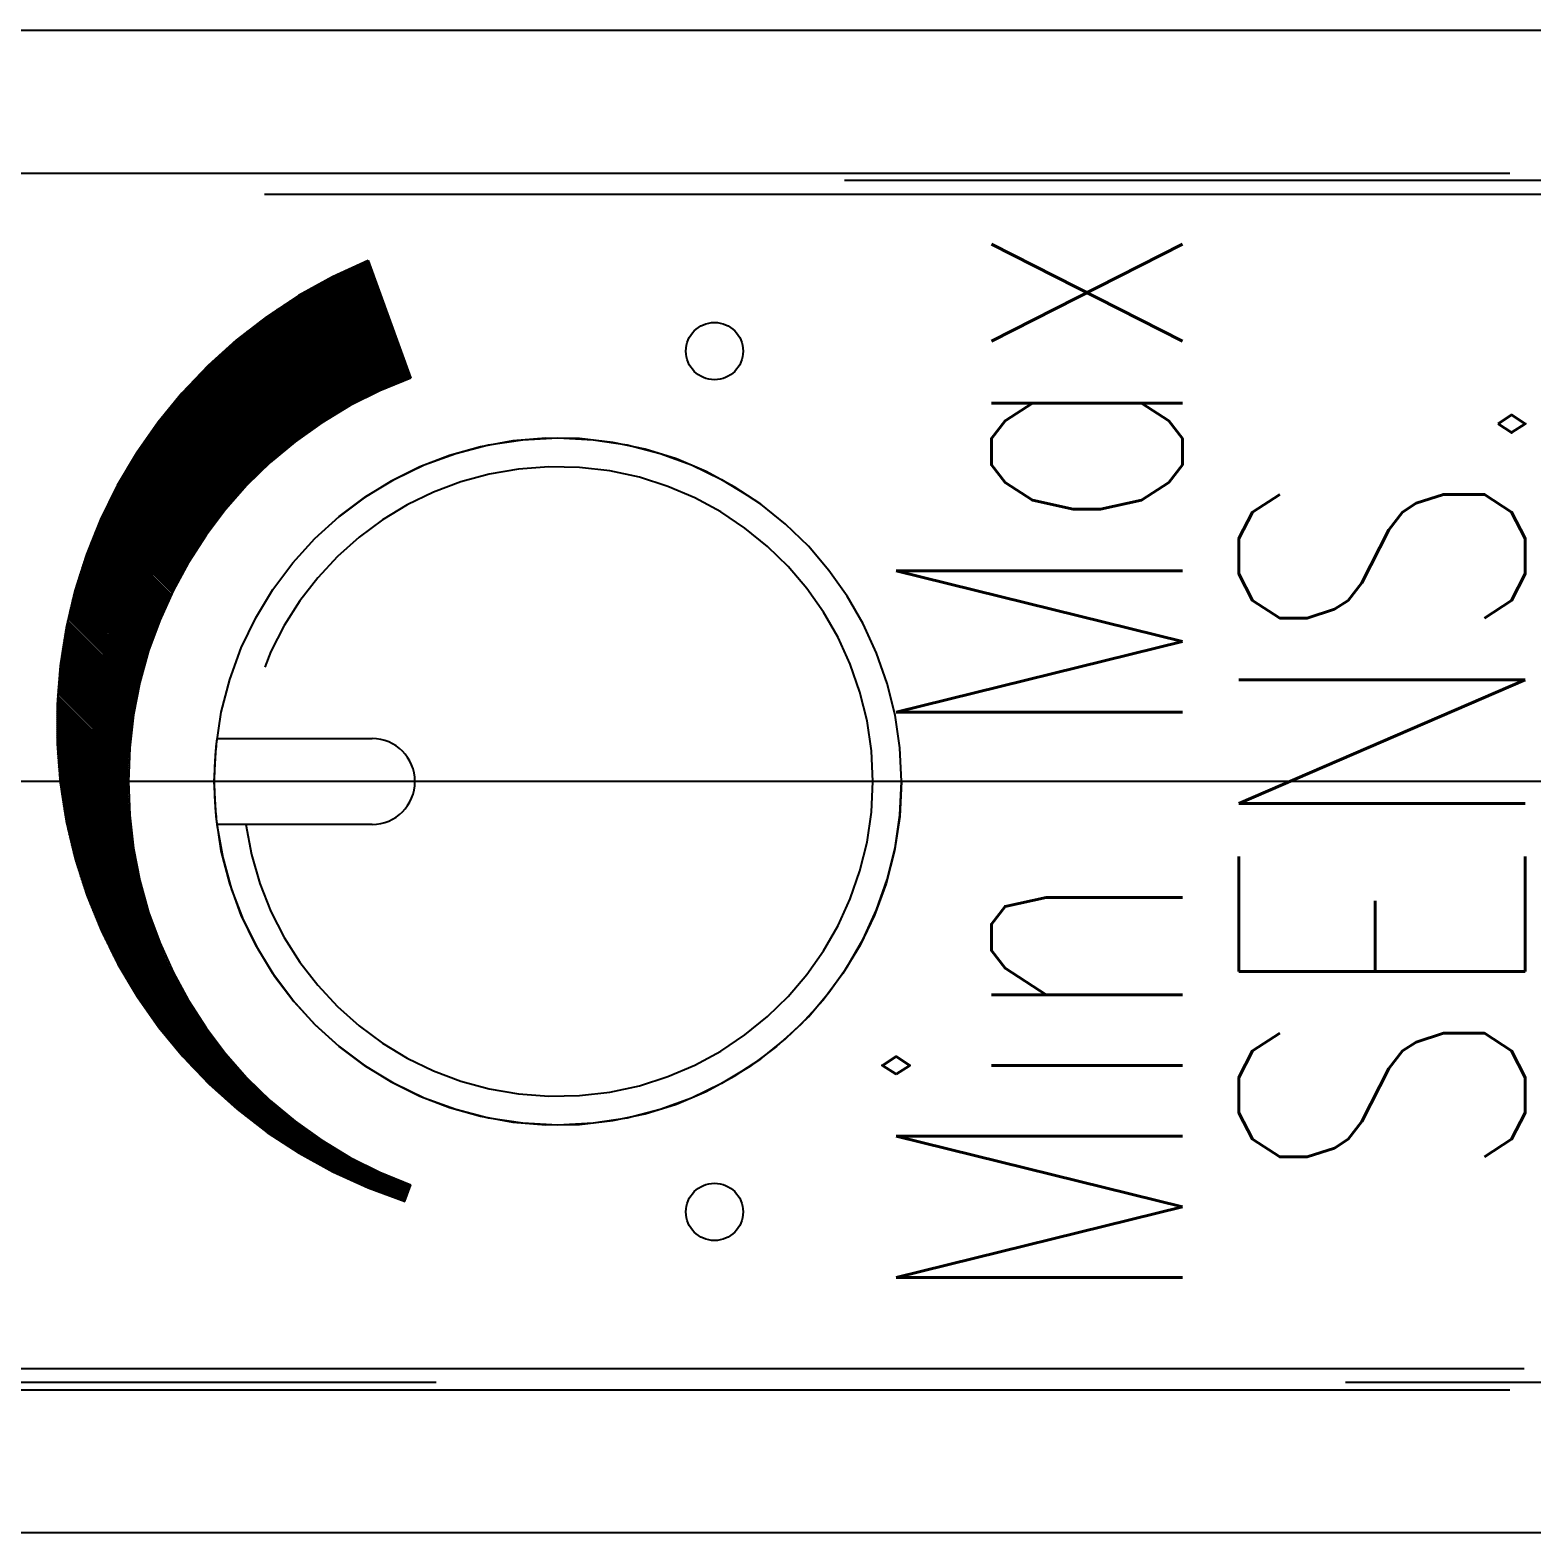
# Model space of a CAD drawing. Header units: millimetres. Extents: x 1 to 181, y 0 to 117.
# Drawn here: x 112.61 to 123.1, y 104.75 to 115.25 of the extents above; entities that cross this region are included whole.
import ezdxf

# ---------------------------------------------------------------- set-up
doc = ezdxf.new("R2010")
doc.units = ezdxf.units.MM
doc.linetypes.add('CENTER', pattern=[50.8, 31.75, -6.35, 6.35, -6.35])
doc.linetypes.add('DASHED', pattern=[19.05, 12.7, -6.35])
doc.layers.add('CENTER', color=1, linetype='CENTER')
doc.styles.add('CONVERTER_1', font='txt.shx', dxfattribs={"width": 0.72})

msp = doc.modelspace()

# ---------------------------------------------------------------- linework, layer by layer
at = {"color": 7, "linetype": 'Continuous', "lineweight": -3}
for p, q in [((80.5, 115.25), (153.9, 115.25)), ((153.9, 104.75), (80.5, 104.75))]:
    msp.add_line(p, q, dxfattribs=at)
at = {"color": 3, "linetype": 'DASHED', "lineweight": -3}
for p, q in [((91.2, 114.25), (133.7, 114.25)), ((131.001, 114.2), (91.2, 114.2)), ((146, 114.1), (91.3, 114.1)), ((131.001, 114.1), (91.3, 114.1)), ((115.025, 113.503), (114.914, 113.614)), ((115.017, 113.525), (114.924, 113.618)), ((115.009, 113.547), (114.934, 113.622)), ((115.001, 113.569), (114.944, 113.626)), ((114.993, 113.591), (114.954, 113.631)), ((114.985, 113.614), (114.964, 113.635)), ((114.977, 113.636), (114.974, 113.639)), ((114.975, 113.64), (115.274, 112.819)), ((115.211, 112.991), (114.693, 113.509)), ((115.203, 113.013), (114.702, 113.514)), ((115.195, 113.036), (114.712, 113.519)), ((115.187, 113.058), (114.721, 113.524)), ((115.179, 113.08), (114.731, 113.528)), ((115.171, 113.102), (114.74, 113.533)), ((115.163, 113.125), (114.749, 113.538)), ((115.155, 113.147), (114.759, 113.542)), ((115.147, 113.169), (114.768, 113.547)), ((115.138, 113.191), (114.778, 113.552)), ((115.13, 113.213), (114.788, 113.556)), ((115.122, 113.236), (114.797, 113.561)), ((115.114, 113.258), (114.807, 113.565)), ((115.106, 113.28), (114.816, 113.57)), ((115.098, 113.302), (114.826, 113.574)), ((115.09, 113.325), (114.836, 113.579)), ((115.082, 113.347), (114.845, 113.583)), ((115.074, 113.369), (114.855, 113.588)), ((115.066, 113.391), (114.865, 113.592)), ((115.058, 113.414), (114.875, 113.597)), ((115.049, 113.436), (114.884, 113.601)), ((115.041, 113.458), (114.894, 113.605)), ((115.033, 113.48), (114.904, 113.61)), ((115.139, 112.766), (114.502, 113.403)), ((115.149, 112.77), (114.511, 113.408)), ((115.159, 112.775), (114.52, 113.414)), ((115.169, 112.779), (114.529, 113.419)), ((115.179, 112.783), (114.538, 113.424)), ((115.189, 112.787), (114.547, 113.429)), ((115.199, 112.791), (114.556, 113.434)), ((115.21, 112.795), (114.565, 113.44)), ((115.22, 112.799), (114.574, 113.445)), ((115.23, 112.803), (114.583, 113.45)), ((115.24, 112.807), (114.592, 113.455)), ((115.251, 112.81), (114.601, 113.46)), ((115.261, 112.814), (114.61, 113.465)), ((115.271, 112.818), (114.619, 113.47)), ((115.268, 112.835), (114.628, 113.475)), ((115.26, 112.858), (114.638, 113.48)), ((115.252, 112.88), (114.647, 113.485)), ((115.244, 112.902), (114.656, 113.49)), ((115.236, 112.924), (114.665, 113.495)), ((115.228, 112.947), (114.675, 113.5)), ((115.219, 112.969), (114.684, 113.504)), ((114.955, 112.682), (114.338, 113.299)), ((114.965, 112.686), (114.347, 113.304)), ((114.974, 112.691), (114.355, 113.31)), ((114.983, 112.696), (114.364, 113.316)), ((114.993, 112.7), (114.372, 113.321)), ((115.003, 112.705), (114.381, 113.327)), ((115.012, 112.709), (114.389, 113.332)), ((115.022, 112.714), (114.398, 113.338)), ((115.031, 112.719), (114.406, 113.344)), ((115.041, 112.723), (114.415, 113.349)), ((115.051, 112.727), (114.424, 113.355)), ((115.06, 112.732), (114.432, 113.36)), ((115.07, 112.736), (114.441, 113.365)), ((115.08, 112.741), (114.45, 113.371)), ((115.09, 112.745), (114.458, 113.376)), ((115.1, 112.749), (114.467, 113.382)), ((115.109, 112.754), (114.476, 113.387)), ((115.119, 112.758), (114.485, 113.392)), ((115.129, 112.762), (114.494, 113.398)), ((114.79, 112.592), (114.19, 113.192)), ((114.799, 112.597), (114.198, 113.198)), ((114.808, 112.603), (114.206, 113.204)), ((114.817, 112.608), (114.214, 113.211)), ((114.826, 112.613), (114.222, 113.217)), ((114.835, 112.618), (114.23, 113.223)), ((114.844, 112.623), (114.239, 113.228)), ((114.853, 112.628), (114.247, 113.234)), ((114.862, 112.633), (114.255, 113.24)), ((114.871, 112.638), (114.263, 113.246)), ((114.881, 112.643), (114.271, 113.252)), ((114.89, 112.648), (114.28, 113.258)), ((114.899, 112.653), (114.288, 113.264)), ((114.908, 112.658), (114.296, 113.27)), ((114.918, 112.663), (114.305, 113.276)), ((114.927, 112.667), (114.313, 113.281)), ((114.936, 112.672), (114.321, 113.287)), ((114.946, 112.677), (114.33, 113.293)), ((114.642, 112.5), (114.056, 113.086)), ((114.65, 112.506), (114.064, 113.092)), ((114.659, 112.511), (114.071, 113.099)), ((114.667, 112.517), (114.079, 113.105)), ((114.676, 112.522), (114.087, 113.111)), ((114.685, 112.528), (114.095, 113.118)), ((114.693, 112.533), (114.102, 113.124)), ((114.702, 112.539), (114.11, 113.13)), ((114.711, 112.544), (114.118, 113.137)), ((114.719, 112.55), (114.126, 113.143)), ((114.728, 112.555), (114.134, 113.149)), ((114.737, 112.561), (114.142, 113.155)), ((114.746, 112.566), (114.15, 113.162)), ((114.754, 112.571), (114.158, 113.168)), ((114.763, 112.577), (114.166, 113.174)), ((114.772, 112.582), (114.174, 113.18)), ((114.781, 112.587), (114.182, 113.186)), ((114.509, 112.407), (113.935, 112.98)), ((114.517, 112.413), (113.943, 112.987)), ((114.525, 112.419), (113.95, 112.994)), ((114.533, 112.425), (113.957, 113)), ((114.541, 112.431), (113.965, 113.007)), ((114.55, 112.436), (113.972, 113.014)), ((114.558, 112.442), (113.98, 113.02)), ((114.566, 112.448), (113.987, 113.027)), ((114.575, 112.454), (113.995, 113.034)), ((114.583, 112.46), (114.002, 113.04)), ((114.591, 112.466), (114.01, 113.047)), ((114.6, 112.472), (114.018, 113.053)), ((114.608, 112.477), (114.025, 113.06)), ((114.616, 112.483), (114.033, 113.066)), ((114.625, 112.489), (114.041, 113.073)), ((114.633, 112.494), (114.048, 113.079)), ((114.39, 112.313), (113.827, 112.877)), ((114.398, 112.32), (113.834, 112.884)), ((114.406, 112.326), (113.841, 112.891)), ((114.413, 112.332), (113.848, 112.898)), ((114.421, 112.339), (113.855, 112.905)), ((114.429, 112.345), (113.862, 112.912)), ((114.437, 112.351), (113.87, 112.919)), ((114.445, 112.358), (113.877, 112.926)), ((114.453, 112.364), (113.884, 112.932)), ((114.461, 112.37), (113.891, 112.939)), ((114.469, 112.376), (113.899, 112.946)), ((114.477, 112.382), (113.906, 112.953)), ((114.485, 112.388), (113.913, 112.96)), ((114.493, 112.395), (113.921, 112.967)), ((114.501, 112.401), (113.928, 112.974)), ((114.284, 112.222), (113.73, 112.776)), ((114.291, 112.228), (113.737, 112.783)), ((114.299, 112.235), (113.743, 112.79)), ((114.306, 112.242), (113.75, 112.798)), ((114.314, 112.248), (113.757, 112.805)), ((114.321, 112.255), (113.764, 112.812)), ((114.329, 112.261), (113.771, 112.819)), ((114.336, 112.268), (113.778, 112.827)), ((114.344, 112.275), (113.785, 112.834)), ((114.352, 112.281), (113.792, 112.841)), ((114.359, 112.288), (113.799, 112.848)), ((114.367, 112.294), (113.806, 112.855)), ((114.375, 112.301), (113.813, 112.862)), ((114.382, 112.307), (113.82, 112.869)), ((114.182, 112.125), (113.637, 112.671)), ((114.189, 112.132), (113.643, 112.678)), ((114.197, 112.139), (113.65, 112.686)), ((114.204, 112.146), (113.656, 112.694)), ((114.211, 112.153), (113.663, 112.701)), ((114.218, 112.16), (113.669, 112.709)), ((114.225, 112.167), (113.676, 112.716)), ((114.233, 112.174), (113.683, 112.724)), ((114.24, 112.181), (113.689, 112.731)), ((114.247, 112.188), (113.696, 112.739)), ((114.254, 112.194), (113.703, 112.746)), ((114.262, 112.201), (113.709, 112.754)), ((114.269, 112.208), (113.716, 112.761)), ((114.276, 112.215), (113.723, 112.768)), ((114.086, 112.024), (113.548, 112.562)), ((114.092, 112.031), (113.554, 112.57)), ((114.099, 112.039), (113.56, 112.578)), ((114.106, 112.046), (113.566, 112.586)), ((114.113, 112.053), (113.573, 112.593)), ((114.12, 112.061), (113.579, 112.601)), ((114.126, 112.068), (113.585, 112.609)), ((114.133, 112.075), (113.592, 112.617)), ((114.14, 112.082), (113.598, 112.625)), ((114.147, 112.089), (113.604, 112.632)), ((114.154, 112.097), (113.611, 112.64)), ((114.161, 112.104), (113.617, 112.648)), ((114.168, 112.111), (113.624, 112.655)), ((114.175, 112.118), (113.63, 112.663)), ((114, 111.926), (113.468, 112.457)), ((114.006, 111.934), (113.474, 112.465)), ((114.013, 111.941), (113.48, 112.474)), ((114.019, 111.949), (113.486, 112.482)), ((114.026, 111.956), (113.492, 112.49)), ((114.032, 111.964), (113.498, 112.498)), ((114.039, 111.972), (113.504, 112.506)), ((114.045, 111.979), (113.511, 112.514)), ((114.052, 111.987), (113.517, 112.522)), ((114.059, 111.994), (113.523, 112.53)), ((114.065, 112.002), (113.529, 112.538)), ((114.072, 112.009), (113.535, 112.546)), ((114.079, 112.016), (113.541, 112.554)), ((113.924, 111.832), (113.398, 112.357)), ((113.93, 111.84), (113.404, 112.366)), ((113.936, 111.848), (113.41, 112.374)), ((113.943, 111.856), (113.416, 112.383)), ((113.949, 111.863), (113.421, 112.391)), ((113.955, 111.871), (113.427, 112.399)), ((113.961, 111.879), (113.433, 112.408)), ((113.968, 111.887), (113.439, 112.416)), ((113.974, 111.895), (113.445, 112.424)), ((113.981, 111.903), (113.451, 112.432)), ((113.987, 111.91), (113.457, 112.441)), ((113.993, 111.918), (113.462, 112.449)), ((113.846, 111.726), (113.326, 112.246)), ((113.852, 111.734), (113.332, 112.254)), ((113.858, 111.742), (113.337, 112.263)), ((113.864, 111.751), (113.343, 112.272)), ((113.87, 111.759), (113.348, 112.28)), ((113.876, 111.767), (113.354, 112.289)), ((113.882, 111.775), (113.359, 112.298)), ((113.888, 111.783), (113.365, 112.306)), ((113.894, 111.791), (113.37, 112.315)), ((113.9, 111.8), (113.376, 112.323)), ((113.906, 111.808), (113.381, 112.332)), ((113.912, 111.816), (113.387, 112.34)), ((113.918, 111.824), (113.393, 112.349)), ((113.783, 111.633), (113.268, 112.148)), ((113.789, 111.642), (113.273, 112.157)), ((113.795, 111.65), (113.278, 112.166)), ((113.8, 111.659), (113.284, 112.175)), ((113.806, 111.667), (113.289, 112.184)), ((113.812, 111.676), (113.294, 112.193)), ((113.817, 111.684), (113.299, 112.202)), ((113.823, 111.692), (113.305, 112.211)), ((113.829, 111.701), (113.31, 112.219)), ((113.835, 111.709), (113.315, 112.228)), ((113.84, 111.718), (113.321, 112.237)), ((113.718, 111.528), (113.208, 112.039)), ((113.724, 111.537), (113.212, 112.048)), ((113.729, 111.546), (113.217, 112.058)), ((113.734, 111.555), (113.222, 112.067)), ((113.74, 111.564), (113.227, 112.076)), ((113.745, 111.572), (113.232, 112.085)), ((113.75, 111.581), (113.237, 112.094)), ((113.756, 111.59), (113.242, 112.103)), ((113.761, 111.599), (113.247, 112.112)), ((113.767, 111.607), (113.253, 112.121)), ((113.772, 111.616), (113.258, 112.13)), ((113.778, 111.624), (113.263, 112.139)), ((113.662, 111.429), (113.155, 111.936)), ((113.667, 111.438), (113.16, 111.946)), ((113.672, 111.447), (113.164, 111.955)), ((113.677, 111.456), (113.169, 111.964)), ((113.682, 111.465), (113.174, 111.974)), ((113.687, 111.475), (113.179, 111.983)), ((113.692, 111.484), (113.183, 111.993)), ((113.698, 111.493), (113.188, 112.002)), ((113.703, 111.502), (113.193, 112.011)), ((113.708, 111.51), (113.198, 112.021)), ((113.713, 111.519), (113.203, 112.03)), ((113.609, 111.326), (113.106, 111.83)), ((113.614, 111.336), (113.11, 111.84)), ((113.619, 111.345), (113.114, 111.85)), ((113.623, 111.355), (113.119, 111.859)), ((113.628, 111.364), (113.123, 111.869)), ((113.633, 111.373), (113.128, 111.879)), ((113.638, 111.383), (113.132, 111.888)), ((113.643, 111.392), (113.137, 111.898)), ((113.647, 111.401), (113.141, 111.907)), ((113.652, 111.411), (113.146, 111.917)), ((113.657, 111.42), (113.15, 111.927)), ((113.56, 111.221), (113.059, 111.721)), ((113.564, 111.23), (113.063, 111.731)), ((113.568, 111.24), (113.067, 111.741)), ((113.573, 111.25), (113.071, 111.751)), ((113.577, 111.259), (113.075, 111.761)), ((113.582, 111.269), (113.08, 111.771)), ((113.586, 111.279), (113.084, 111.781)), ((113.591, 111.288), (113.088, 111.791)), ((113.595, 111.298), (113.092, 111.801)), ((113.6, 111.307), (113.097, 111.811)), ((113.605, 111.317), (113.101, 111.82)), ((113.517, 111.121), (113.019, 111.619)), ((113.521, 111.131), (113.023, 111.63)), ((113.526, 111.141), (113.027, 111.64)), ((113.53, 111.151), (113.031, 111.65)), ((113.534, 111.161), (113.035, 111.66)), ((113.538, 111.171), (113.039, 111.671)), ((113.542, 111.181), (113.043, 111.681)), ((113.547, 111.191), (113.047, 111.691)), ((113.551, 111.201), (113.051, 111.701)), ((113.555, 111.211), (113.055, 111.711)), ((113.478, 111.019), (112.982, 111.515)), ((113.482, 111.029), (112.986, 111.525)), ((113.486, 111.04), (112.989, 111.536)), ((113.49, 111.05), (112.993, 111.547)), ((113.494, 111.06), (112.997, 111.557)), ((113.497, 111.07), (113, 111.567)), ((113.501, 111.081), (113.004, 111.578)), ((113.505, 111.091), (113.008, 111.588)), ((113.509, 111.101), (113.012, 111.599)), ((113.513, 111.111), (113.015, 111.609)), ((113.442, 110.913), (112.948, 111.408)), ((113.446, 110.924), (112.951, 111.418)), ((113.449, 110.935), (112.955, 111.429)), ((113.453, 110.945), (112.958, 111.44)), ((113.456, 110.956), (112.961, 111.451)), ((113.46, 110.967), (112.965, 111.462)), ((113.464, 110.977), (112.968, 111.472)), ((113.467, 110.988), (112.972, 111.483)), ((113.471, 110.998), (112.975, 111.494)), ((113.475, 111.008), (112.979, 111.504)), ((113.413, 110.816), (112.92, 111.309)), ((113.416, 110.827), (112.923, 111.32)), ((113.419, 110.838), (112.926, 111.331)), ((113.422, 110.848), (112.929, 111.342)), ((113.426, 110.859), (112.932, 111.353)), ((113.429, 110.87), (112.935, 111.364)), ((113.432, 110.881), (112.939, 111.375)), ((113.436, 110.892), (112.942, 111.386)), ((113.439, 110.903), (112.945, 111.397)), ((113.384, 110.703), (112.892, 111.195)), ((113.386, 110.715), (112.894, 111.207)), ((113.389, 110.726), (112.897, 111.218)), ((113.392, 110.737), (112.9, 111.23)), ((113.395, 110.749), (112.903, 111.241)), ((113.398, 110.76), (112.905, 111.252)), ((113.401, 110.771), (112.908, 111.264)), ((113.404, 110.782), (112.911, 111.275)), ((113.407, 110.793), (112.914, 111.286)), ((113.41, 110.804), (112.917, 111.297)), ((113.36, 110.599), (112.869, 111.091)), ((113.363, 110.611), (112.871, 111.103)), ((113.365, 110.623), (112.874, 111.114)), ((113.368, 110.634), (112.876, 111.126)), ((113.37, 110.646), (112.879, 111.138)), ((113.373, 110.658), (112.881, 111.149)), ((113.376, 110.669), (112.884, 111.161)), ((113.378, 110.681), (112.886, 111.172)), ((113.381, 110.692), (112.889, 111.184)), ((113.343, 110.504), (112.851, 110.996)), ((113.345, 110.516), (112.853, 111.008)), ((113.347, 110.528), (112.855, 111.02)), ((113.349, 110.54), (112.857, 111.032)), ((113.351, 110.552), (112.86, 111.044)), ((113.353, 110.564), (112.862, 111.055)), ((113.356, 110.576), (112.864, 111.067)), ((113.358, 110.588), (112.867, 111.079)), ((113.326, 110.393), (112.834, 110.886)), ((113.328, 110.406), (112.836, 110.898)), ((113.329, 110.418), (112.837, 110.91)), ((113.331, 110.431), (112.839, 110.923)), ((113.333, 110.443), (112.841, 110.935)), ((113.335, 110.455), (112.843, 110.947)), ((113.337, 110.468), (112.845, 110.959)), ((113.339, 110.48), (112.847, 110.971)), ((113.341, 110.492), (112.849, 110.984)), ((113.314, 110.292), (112.821, 110.785)), ((113.316, 110.305), (112.823, 110.798)), ((113.317, 110.318), (112.824, 110.81)), ((113.318, 110.33), (112.826, 110.823)), ((113.32, 110.343), (112.827, 110.836)), ((113.321, 110.356), (112.829, 110.848)), ((113.323, 110.368), (112.83, 110.861)), ((113.324, 110.381), (112.832, 110.873)), ((113.306, 110.187), (112.811, 110.682)), ((113.307, 110.201), (112.812, 110.695)), ((113.308, 110.214), (112.814, 110.708)), ((113.309, 110.227), (112.815, 110.721)), ((113.31, 110.24), (112.816, 110.734)), ((113.311, 110.253), (112.817, 110.747)), ((113.312, 110.266), (112.819, 110.759)), ((113.313, 110.279), (112.82, 110.772)), ((113.301, 110.079), (112.804, 110.576)), ((113.301, 110.093), (112.805, 110.589)), ((113.302, 110.106), (112.806, 110.602)), ((113.302, 110.12), (112.807, 110.616)), ((113.304, 110.147), (112.808, 110.642)), ((113.303, 110.134), (112.808, 110.629)), ((113.304, 110.161), (112.809, 110.655)), ((113.305, 110.174), (112.81, 110.669)), ((113.3, 109.995), (112.801, 110.494)), ((113.3, 109.981), (112.801, 110.48)), ((113.3, 109.967), (112.801, 110.466)), ((113.3, 110.023), (112.802, 110.521)), ((113.3, 110.009), (112.802, 110.508)), ((113.3, 110.051), (112.803, 110.549)), ((113.3, 110.037), (112.803, 110.535)), ((113.301, 110.065), (112.804, 110.562)), ((113.3, 109.952), (112.8, 110.452)), ((113.301, 109.938), (112.8, 110.438)), ((113.301, 109.923), (112.8, 110.424)), ((113.301, 109.909), (112.8, 110.41)), ((113.302, 109.894), (112.8, 110.396)), ((113.302, 109.88), (112.8, 110.382)), ((113.303, 109.865), (112.8, 110.368)), ((113.304, 109.85), (112.8, 110.353)), ((113.305, 109.835), (112.801, 110.339)), ((113.305, 109.82), (112.801, 110.325)), ((113.306, 109.805), (112.801, 110.31)), ((113.307, 109.79), (112.802, 110.296)), ((113.308, 109.774), (112.802, 110.281)), ((113.31, 109.759), (112.803, 110.266)), ((113.311, 109.744), (112.803, 110.252)), ((113.919, 110.3), (114.121, 110.3)), ((114.121, 110.3), (115.002, 110.3)), ((113.312, 109.728), (112.804, 110.237)), ((113.314, 109.713), (112.805, 110.222)), ((113.315, 109.697), (112.805, 110.207)), ((113.317, 109.681), (112.806, 110.192)), ((113.319, 109.665), (112.807, 110.177)), ((113.321, 109.649), (112.808, 110.162)), ((113.323, 109.633), (112.809, 110.147)), ((113.325, 109.617), (112.81, 110.131)), ((113.327, 109.601), (112.812, 110.116)), ((113.329, 109.584), (112.813, 110.1)), ((113.331, 109.568), (112.814, 110.085)), ((113.334, 109.551), (112.816, 110.069)), ((113.336, 109.535), (112.817, 110.054)), ((113.339, 109.518), (112.819, 110.038)), ((113.342, 109.501), (112.82, 110.022)), ((113.345, 109.484), (112.822, 110.006)), ((113.348, 109.466), (112.824, 109.99)), ((113.351, 109.449), (112.826, 109.974)), ((113.354, 109.432), (112.828, 109.958)), ((113.358, 109.414), (112.83, 109.942)), ((113.361, 109.396), (112.832, 109.925)), ((113.365, 109.378), (112.835, 109.909)), ((113.369, 109.36), (112.837, 109.892)), ((113.373, 109.342), (112.839, 109.876)), ((113.377, 109.324), (112.842, 109.859)), ((113.381, 109.306), (112.845, 109.842)), ((113.386, 109.287), (112.847, 109.825)), ((113.391, 109.268), (112.85, 109.808)), ((113.396, 109.249), (112.853, 109.791)), ((113.401, 109.23), (112.856, 109.774)), ((113.406, 109.211), (112.86, 109.757)), ((113.411, 109.191), (112.863, 109.739)), ((113.417, 109.171), (112.866, 109.722)), ((113.423, 109.151), (112.87, 109.704)), ((113.429, 109.131), (112.874, 109.686)), ((113.435, 109.111), (112.877, 109.668)), ((113.441, 109.09), (112.881, 109.65)), ((113.448, 109.069), (112.885, 109.632)), ((114.121, 109.7), (113.919, 109.7)), ((115.002, 109.7), (114.121, 109.7)), ((113.455, 109.048), (112.889, 109.614)), ((113.462, 109.027), (112.894, 109.595)), ((113.47, 109.005), (112.898, 109.577)), ((113.478, 108.983), (112.903, 109.558)), ((113.486, 108.961), (112.908, 109.539)), ((113.494, 108.938), (112.912, 109.52)), ((113.503, 108.915), (112.917, 109.501)), ((113.512, 108.892), (112.923, 109.481)), ((113.522, 108.868), (112.928, 109.462)), ((113.532, 108.844), (112.934, 109.442)), ((113.542, 108.82), (112.939, 109.422)), ((113.553, 108.795), (112.945, 109.402)), ((113.564, 108.769), (112.951, 109.382)), ((113.576, 108.743), (112.958, 109.362)), ((113.588, 108.717), (112.964, 109.341)), ((113.601, 108.69), (112.971, 109.32)), ((113.615, 108.662), (112.978, 109.299)), ((113.629, 108.633), (112.985, 109.278)), ((113.645, 108.604), (112.992, 109.257)), ((113.661, 108.574), (113, 109.235)), ((113.678, 108.542), (113.007, 109.213)), ((113.696, 108.51), (113.016, 109.191)), ((113.716, 108.476), (113.024, 109.168)), ((113.737, 108.441), (113.033, 109.145)), ((113.76, 108.404), (113.042, 109.122)), ((113.785, 108.365), (113.051, 109.099)), ((113.813, 108.323), (113.061, 109.075)), ((113.844, 108.278), (113.07, 109.051)), ((113.879, 108.228), (113.081, 109.026)), ((113.922, 108.171), (113.092, 109.001)), ((113.976, 108.103), (113.103, 108.976)), ((114.057, 108.007), (113.114, 108.95)), ((114.824, 107.226), (113.126, 108.924)), ((114.798, 107.239), (113.139, 108.898)), ((114.77, 107.252), (113.152, 108.87)), ((114.743, 107.266), (113.166, 108.843)), ((114.714, 107.28), (113.18, 108.814)), ((114.685, 107.295), (113.195, 108.785)), ((114.655, 107.311), (113.211, 108.755)), ((114.625, 107.327), (113.227, 108.725)), ((114.593, 107.345), (113.245, 108.693)), ((114.56, 107.363), (113.263, 108.66)), ((114.527, 107.382), (113.282, 108.627)), ((114.492, 107.403), (113.303, 108.592)), ((114.455, 107.426), (113.326, 108.555)), ((114.417, 107.45), (113.35, 108.517)), ((114.377, 107.476), (113.376, 108.477)), ((114.334, 107.504), (113.404, 108.434)), ((114.289, 107.536), (113.436, 108.389)), ((114.239, 107.571), (113.471, 108.339)), ((114.184, 107.612), (113.512, 108.284)), ((114.12, 107.662), (113.562, 108.22)), ((114.042, 107.726), (113.626, 108.142)), ((113.918, 107.836), (113.736, 108.018)), ((114.85, 107.214), (114.307, 107.757)), ((114.876, 107.203), (114.403, 107.676)), ((114.901, 107.192), (114.471, 107.622)), ((114.926, 107.181), (114.528, 107.579)), ((114.951, 107.17), (114.578, 107.544)), ((114.975, 107.161), (114.623, 107.513)), ((114.999, 107.151), (114.665, 107.485)), ((115.022, 107.142), (114.704, 107.46)), ((115.045, 107.133), (114.741, 107.437)), ((115.068, 107.124), (114.776, 107.416)), ((115.091, 107.116), (114.81, 107.396)), ((115.113, 107.107), (114.842, 107.378)), ((115.135, 107.1), (114.874, 107.361)), ((115.157, 107.092), (114.904, 107.345)), ((115.178, 107.085), (114.933, 107.329)), ((115.199, 107.078), (114.962, 107.315)), ((115.22, 107.071), (114.99, 107.301)), ((115.234, 107.071), (115.017, 107.288)), ((115.238, 107.082), (115.043, 107.276)), ((115.242, 107.092), (115.069, 107.264)), ((115.245, 107.102), (115.095, 107.253)), ((115.249, 107.113), (115.12, 107.242)), ((115.253, 107.123), (115.144, 107.232)), ((115.257, 107.133), (115.168, 107.222)), ((115.26, 107.144), (115.192, 107.212)), ((115.264, 107.154), (115.215, 107.203)), ((115.232, 107.067), (115.274, 107.181)), ((115.268, 107.164), (115.238, 107.194)), ((115.272, 107.175), (115.261, 107.186)), ((91.3, 105.9), (146, 105.9)), ((91.3, 105.9), (134.501, 105.9)), ((134.501, 105.8), (91.2, 105.8)), ((91.2, 105.75), (133.7, 105.75))]:
    msp.add_line(p, q, dxfattribs=at)
for centre, radius in [((117.394, 113.007), 0.2), ((116.3, 110), 2.4), ((117.394, 106.993), 0.2)]:
    msp.add_circle(centre, radius, dxfattribs=at)
for centre, radius, start, end in [((116.3, 110.4), 3.5, 112.2401, 252.2401), ((116.3, 110), 3, 110, 250), ((116.3, 110), 2.4, 187.1808, 172.8192), ((116.3, 110), 2.2, 187.8375, 172.1625), ((116.3, 110), 2.4, 172.8192, 180), ((115.002, 110), 0.3, 270, 90), ((116.3, 110), 2.4, 180, 187.1808)]:
    msp.add_arc(centre, radius, start, end, dxfattribs=at)
at = {"layer": 'CENTER', "color": 1, "linetype": 'CENTER', "lineweight": -3}
msp.add_line((180.95, 110), (72, 110), dxfattribs=at)

# ---------------------------------------------------------------- texts
at = {"color": 3, "linetype": 'DASHED', "lineweight": -3, "char_height": 2, "attachment_point": 5, "rotation": 90, "style": 'CONVERTER_1'}
for s, width, insert in [('Max', 4.29379, (119.662, 112.088)), ('SENS.', 7.80017, (122.057, 110)), ('Min', 3.72098, (119.662, 107.862))]:
    msp.add_mtext_dynamic_manual_height_columns(s, width=width, gutter_width=15, heights=[0], dxfattribs=dict(at, insert=insert))

doc.saveas('drawing.dxf')
